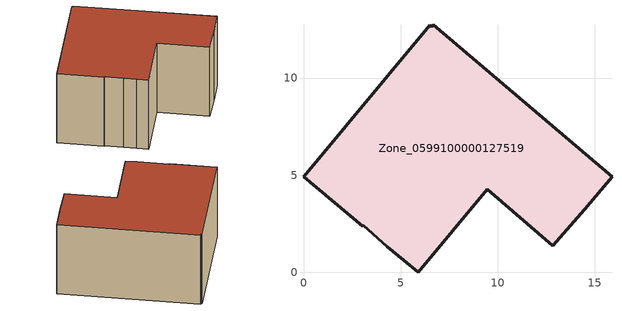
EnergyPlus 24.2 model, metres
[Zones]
Zone_0599100000127519
 floor ground (C_G): 0,4.93 6.5,12.72 6.6,12.64 6.69,12.74 15.88,4.93 14.48,3.25 12.83,1.36 9.46,4.26 5.91,0 5.15,0.62 4.31,1.32 3.09,2.41 3.06,2.37 z0
 wall outside (C_F): 5.15,0.62 5.91,0 9.46,4.26 12.83,1.36 14.48,3.25 15.88,4.93 6.69,12.74 6.6,12.64 6.5,12.72 0,4.93 3.06,2.37 3.09,2.41 4.31,1.32 5.15,0.62 z0:6.88
 roof outside (C_R): 15.88,4.93 6.69,12.74 6.6,12.64 6.5,12.72 0,4.93 3.06,2.37 3.09,2.41 4.31,1.32 5.15,0.62 5.91,0 9.46,4.26 12.83,1.36 14.48,3.25 z6.88
[BUILDING]
Pand.0599100000127519: North Axis=0; Terrain=City; Loads Convergence Tolerance Value=0.04; Temperature Convergence Tolerance Value=0.4; Solar Distribution=FullExterior; Maximum Number of Warmup Days=25; Minimum Number of Warmup Days=1
[Site:Location]
Rotterdam.The.Hague.AP_ZH_NLD Design_Conditions: Latitude=51.96; Longitude=4.45; Time Zone=1; Elevation=-4.5
[SITE:GROUNDTEMPERATURE:BUILDINGSURFACE]
18, 18, 18, 18, 18, 18, 18, 18, 18, 18, 18, 18
[MATERIAL] Thermal Absorptance=0.9; Solar Absorptance=0.7; Visible Absorptance=0.7
Name | Roughness | Thickness | Conductivity | Density | Specific Heat
G.TC.1946 | MediumSmooth | 0.15 | 1 | 540 | 1210
F.TC.1946 | Rough | 0.3 | 0.857143 | 1920 | 840
R.TC.1946 | MediumRough | 0.2 | 0.909091 | 1500 | 1000
[CONSTRUCTION]
C_G: G.TC.1946
C_F: F.TC.1946
C_R: R.TC.1946
[ZONE]
Zone_0599100000127519: Type=1; Multiplier=1; Ceiling Height=Autocalculate; Volume=Autocalculate; Floor Area=autocalculate; Part of Total Floor Area=Yes
[ZONEINFILTRATION:DESIGNFLOWRATE]
Infil_Zone_0599100000127519: Zone or ZoneList or Space or SpaceList=Zone_0599100000127519; Schedule=AlwaysOn; Design Flow Rate Calculation Method=Flow/Area; Flow Rate per Floor Area=0.003; Constant Term Coefficient=1; Temperature Term Coefficient=0; Velocity Term Coefficient=0; Velocity Squared Term Coefficient=0
[HVACTEMPLATE:ZONE:IDEALLOADSAIRSYSTEM]
Zone_0599100000127519: Maximum Heating Supply Air Temperature=50; Minimum Cooling Supply Air Temperature=13; Maximum Heating Supply Air Humidity Ratio=0.0156; Minimum Cooling Supply Air Humidity Ratio=0.0077; Heating Limit=NoLimit; Cooling Limit=NoLimit; Dehumidification Control Type=ConstantSensibleHeatRatio; Cooling Sensible Heat Ratio=0.7; Dehumidification Setpoint=60; Humidification Control Type=None; Humidification Setpoint=30; Outdoor Air Method=None; Outdoor Air Flow Rate per Person=0.00944; Outdoor Air Flow Rate per Zone Floor Area=0; Outdoor Air Flow Rate per Zone=0; Demand Controlled Ventilation Type=None; Outdoor Air Economizer Type=NoEconomizer; Heat Recovery Type=None; Sensible Heat Recovery Effectiveness=0.7; Latent Heat Recovery Effectiveness=0.65
[ZONECONTROL:THERMOSTAT]
ThermostatControl_Zone_0599100000127519: Zone or ZoneList=Zone_0599100000127519; Control Type Schedule=DualSetpointControlType; Control 1=Thermostat_Zone_0599100000127519; Temperature Difference Between Cutout And Setpoint=0
[THERMOSTATSETPOINT:DUALSETPOINT]
Thermostat_Zone_0599100000127519: Heating Setpoint Temperature Schedule=HeatingSetpoint_Zone_0599100000127519; Cooling Setpoint Temperature Schedule=CoolingSetpoint_Zone_0599100000127519
[SCHEDULE:COMPACT]
HeatingSetpoint_Zone_0599100000127519: Through: 12/31, For: AllDays, Until: 24:00, 21
CoolingSetpoint_Zone_0599100000127519: Through: 12/31, For: AllDays, Until: 24:00, 24
DualSetpointControlType: Through: 12/31, For: AllDays, Until: 24:00, 4
AlwaysOn: Through: 12/31, For: AllDays, Until: 24:00, 1
